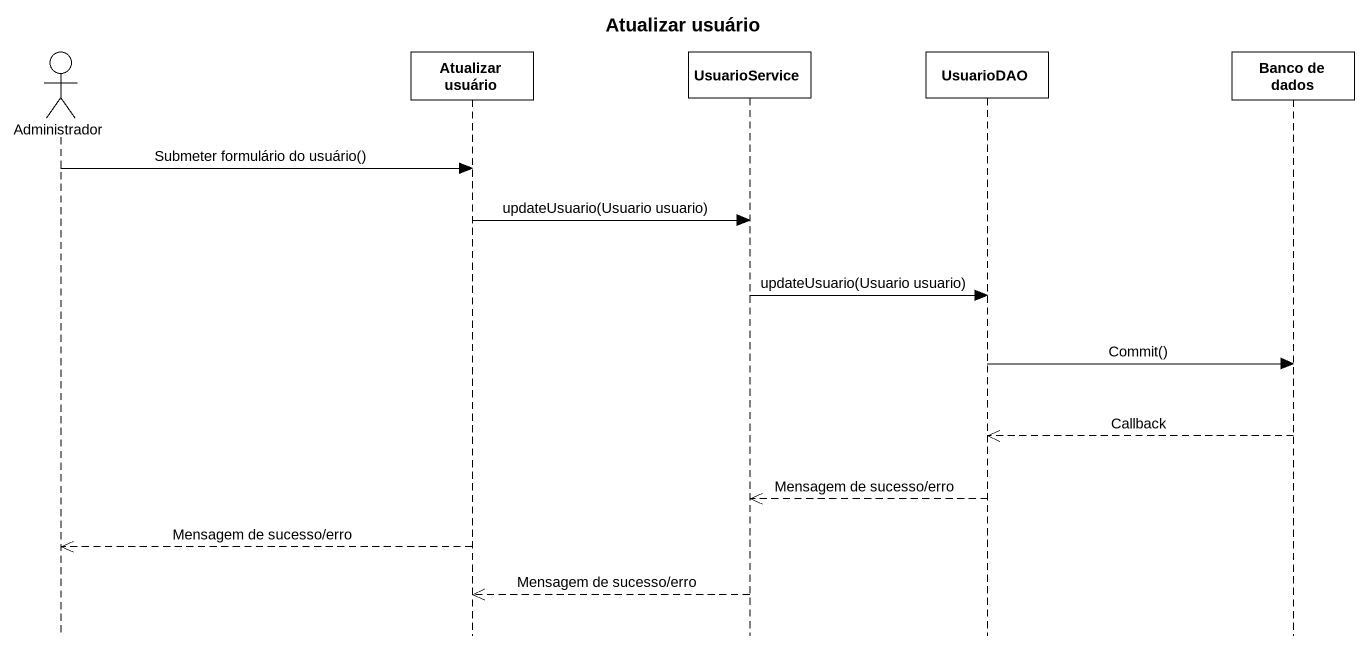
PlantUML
@startuml
title Atualizar usuário
hide footbox
actor Administrador
participant "Atualizar usuário" as Atualizar_usuário
participant UsuarioService
participant UsuarioDAO
participant "Banco de dados" as Banco_de_dados

Administrador -> Atualizar_usuário : Submeter formulário do usuário()
Atualizar_usuário -> UsuarioService : updateUsuario(Usuario usuario)
UsuarioService -> UsuarioDAO : updateUsuario(Usuario usuario)
UsuarioDAO -> Banco_de_dados : Commit()
Banco_de_dados -->> UsuarioDAO : Callback
UsuarioDAO -->> UsuarioService : Mensagem de sucesso/erro
Atualizar_usuário -->> Administrador : Mensagem de sucesso/erro
UsuarioService -->> Atualizar_usuário : Mensagem de sucesso/erro
@enduml
